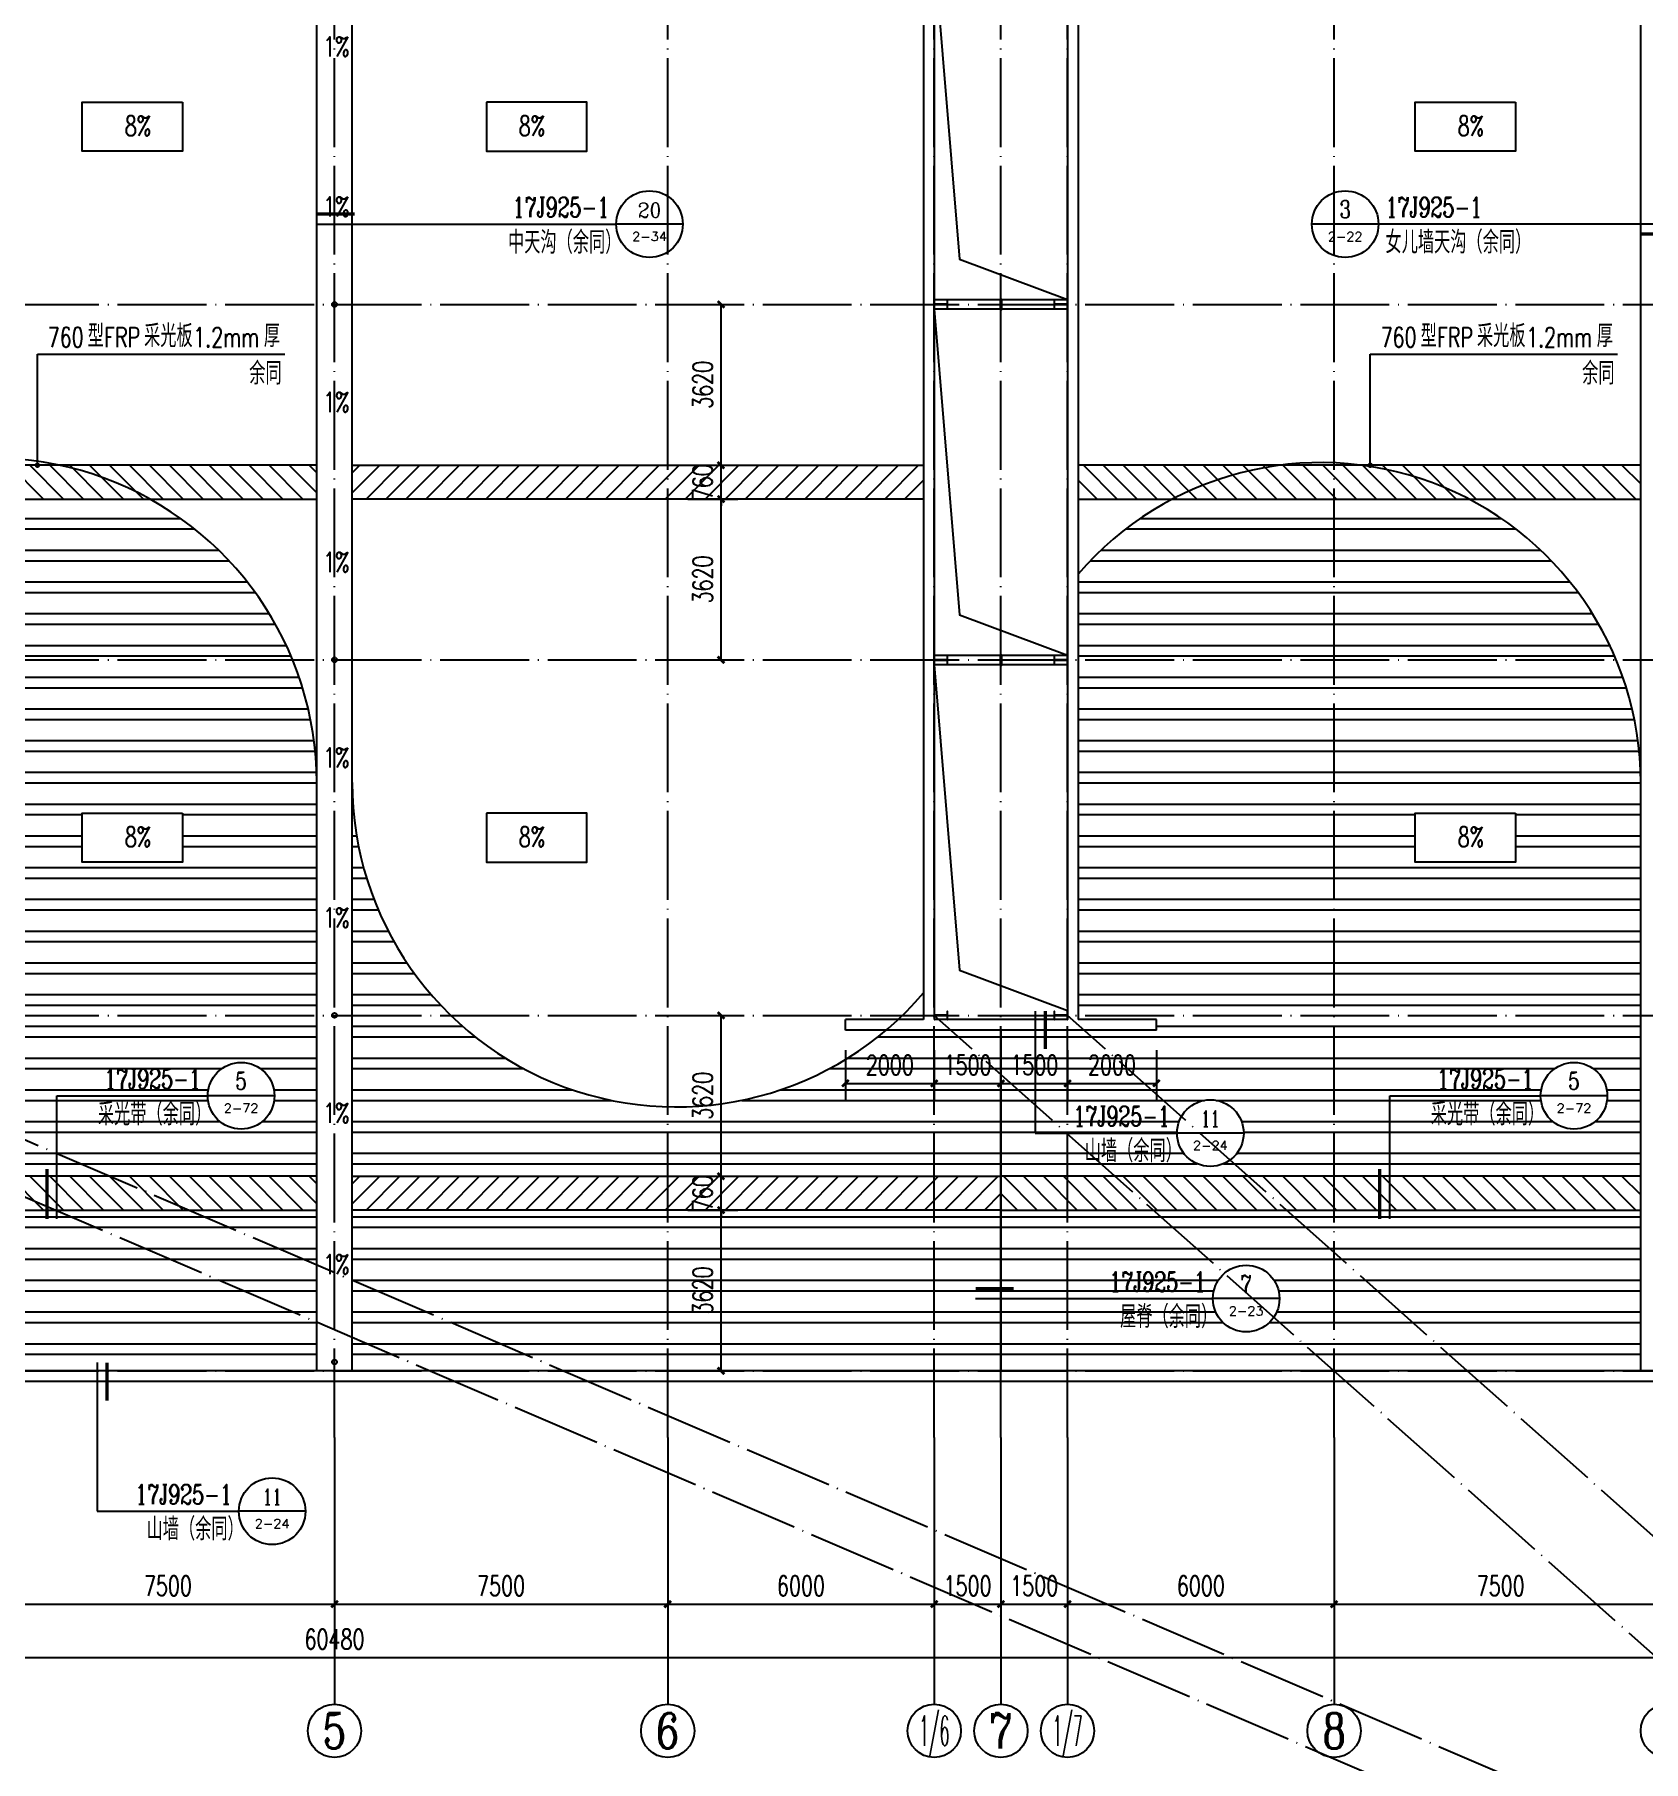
# Model space of a CAD drawing. Extents: x 14586673 to 15379323, y -344170 to -118775.
# Drawn here: x 14899072 to 14935286, y -313010 to -274147 of the extents above; entities that cross this region are included whole.
import ezdxf
from ezdxf.enums import TextEntityAlignment as Align

# ---------------------------------------------------------------- set-up
doc = ezdxf.new("R2010")
doc.units = 0
doc.header["$LTSCALE"] = 1000
doc.header["$MEASUREMENT"] = 0
doc.linetypes.add('DOTE', pattern=[2.42, 2, -0.2, 0.02, -0.2])
for name, color, linetype in [('AXIS', 3, 'Continuous'), ('AXIS_TEXT', 7, 'Continuous'), ('COLUMN', 2, 'Continuous'), ('DIM_IDEN', 3, 'Continuous'), ('DIM_LEAD', 3, 'Continuous'), ('DIM_SYMB', 3, 'Continuous'), ('DOTE', 1, 'DOTE'), ('PUB_DIM', 3, 'Continuous'), ('PUB_TEXT', 7, 'Continuous'), ('WALL-PARAPET', 6, 'Continuous'), ('填充', 251, 'Continuous'), ('采光带', 4, 'Continuous'), ('雨水管', 4, 'Continuous')]:
    doc.layers.add(name, color=color, linetype=linetype)
doc.styles.add('_TCH_AXIS', font='COMPLEX', dxfattribs={"bigfont": 'GBCBIG'})
doc.styles.add('_TCH_DIM', font='SIMPLEX', dxfattribs={"bigfont": 'GBCBIG'})
doc.styles.add('_TCH_DIM_T3', font='SIMPLEX', dxfattribs={"width": 0.705882, "bigfont": 'GBCBIG'})
doc.styles.add('_TCH_LABEL', font='COMPLEX', dxfattribs={"bigfont": 'GBCBIG'})
doc.styles.add('COMPLEX', font='COMPLEX')
doc.dimstyles.new('_TCH_ARCH&&150', dxfattribs={"dimtxt": 446.25, "dimasz": 150, "dimexe": 375, "dimexo": 450, "dimgap": 189.375, "dimtad": 1, "dimdec": 0, "dimzin": 0, "dimdsep": 46, "dimtxsty": '_TCH_DIM_T3', "dimblk": 'ARCHTICK', "dimcen": 0.09, "dimclrt": 7, "dimazin": 2, "dimtfac": 1, "dimtdec": 0, "dimtix": 1, "dimtmove": 2, "dimatfit": 3, "dimfxl": 0, "dimtolj": 1, "dimtzin": 0, "dimarcsym": 0})

# ---------------------------------------------------------------- blocks, each defined once
blk = doc.blocks.new('A$C0FCD69EC')
at = {"layer": 'COLUMN'}
blk.add_hatch(color=256, dxfattribs=at).paths.add_polyline_path([(300, 180), (294, 180), (294, 94), (6, 94), (6, 180), (0, 180), (0, 0), (6, 0), (6, 86), (294, 86), (294, 0), (300, 0)])
blk.add_lwpolyline([(300, 0), (294, 0), (294, 86), (6, 86), (6, 0), (0, 0), (0, 180), (6, 180), (6, 94), (294, 94), (294, 180), (300, 180)], close=True, dxfattribs=at)
blk = doc.blocks.new('A$C22C4548D')
blk.add_line((0, 10), (300, 10))
blk.add_lwpolyline([(30, 20), (270, 20), (270, 0), (30, 0)], close=True)
blk = doc.blocks.new('_AXISO')
blk.add_circle((0, 0), 0.5)
at = {"layer": 'AXIS_TEXT', "style": 'COMPLEX', "width": 1.041667}
blk.add_attdef('A', text='', height=0.56, dxfattribs=at).set_placement((-0.25, -0.28), (0.25, -0.28), align=Align.FIT)
blk = doc.blocks.new('_ArchTick')
at = {"color": 0, "linetype": 'ByBlock', "const_width": 0.4}
blk.add_lwpolyline([(-0.5, -0.5), (0.5, 0.5)], dxfattribs=at)
blk = doc.blocks.new('*D227')
at = {"layer": 'AXIS', "color": 0, "lineweight": -2}
for p, q in [((14875583, -306170), (14875583, -311045)), ((14936063, -306170), (14936063, -311045)), ((14875583, -310670), (14936063, -310670))]:
    blk.add_line(p, q, dxfattribs=at)
at = {"layer": 'Defpoints', "color": 0}
for p in [(14875583, -305720), (14936063, -305720), (14936063, -310670)]:
    blk.add_point(p, dxfattribs=at)
at = {"layer": 'AXIS', "color": 0, "lineweight": -2, "xscale": 150, "yscale": 150, "zscale": 150, "rotation": 180}
blk.add_blockref('_ArchTick', (14875583, -310670), dxfattribs=at)
at = {"layer": 'AXIS', "color": 0, "lineweight": -2, "xscale": 150, "yscale": 150, "zscale": 150}
blk.add_blockref('_ArchTick', (14936063, -310670), dxfattribs=at)
at = {"layer": 'AXIS', "color": 7, "insert": (14905823, -310258), "char_height": 446.2, "attachment_point": 5, "style": '_TCH_DIM_T3'}
blk.add_mtext('\\A1;60480', dxfattribs=at)
blk = doc.blocks.new('*D234')
at = {"layer": 'AXIS', "color": 0, "lineweight": -2}
for p, q in [((14898323, -306170), (14898323, -309845)), ((14905823, -306170), (14905823, -309845)), ((14898323, -309470), (14905823, -309470))]:
    blk.add_line(p, q, dxfattribs=at)
at = {"layer": 'Defpoints', "color": 0}
for p in [(14898323, -305720), (14905823, -305720), (14905823, -309470)]:
    blk.add_point(p, dxfattribs=at)
at = {"layer": 'AXIS', "color": 0, "lineweight": -2, "xscale": 150, "yscale": 150, "zscale": 150, "rotation": 180}
blk.add_blockref('_ArchTick', (14898323, -309470), dxfattribs=at)
at = {"layer": 'AXIS', "color": 0, "lineweight": -2, "xscale": 150, "yscale": 150, "zscale": 150}
blk.add_blockref('_ArchTick', (14905823, -309470), dxfattribs=at)
at = {"layer": 'AXIS', "color": 7, "insert": (14902073, -309058), "char_height": 446.2, "attachment_point": 5, "style": '_TCH_DIM_T3'}
blk.add_mtext('\\A1;7500', dxfattribs=at)
blk = doc.blocks.new('*D235')
at = {"layer": 'AXIS', "color": 0, "lineweight": -2}
for p, q in [((14905823, -306170), (14905823, -309845)), ((14913323, -306170), (14913323, -309845)), ((14905823, -309470), (14913323, -309470))]:
    blk.add_line(p, q, dxfattribs=at)
at = {"layer": 'Defpoints', "color": 0}
for p in [(14905823, -305720), (14913323, -305720), (14913323, -309470)]:
    blk.add_point(p, dxfattribs=at)
at = {"layer": 'AXIS', "color": 0, "lineweight": -2, "xscale": 150, "yscale": 150, "zscale": 150, "rotation": 180}
blk.add_blockref('_ArchTick', (14905823, -309470), dxfattribs=at)
at = {"layer": 'AXIS', "color": 0, "lineweight": -2, "xscale": 150, "yscale": 150, "zscale": 150}
blk.add_blockref('_ArchTick', (14913323, -309470), dxfattribs=at)
at = {"layer": 'AXIS', "color": 7, "insert": (14909573, -309058), "char_height": 446.2, "attachment_point": 5, "style": '_TCH_DIM_T3'}
blk.add_mtext('\\A1;7500', dxfattribs=at)
blk = doc.blocks.new('*D236')
at = {"layer": 'AXIS', "color": 0, "lineweight": -2}
for p, q in [((14913323, -306170), (14913323, -309845)), ((14919323, -306170), (14919323, -309845)), ((14913323, -309470), (14919323, -309470))]:
    blk.add_line(p, q, dxfattribs=at)
at = {"layer": 'Defpoints', "color": 0}
for p in [(14913323, -305720), (14919323, -305720), (14919323, -309470)]:
    blk.add_point(p, dxfattribs=at)
at = {"layer": 'AXIS', "color": 0, "lineweight": -2, "xscale": 150, "yscale": 150, "zscale": 150, "rotation": 180}
blk.add_blockref('_ArchTick', (14913323, -309470), dxfattribs=at)
at = {"layer": 'AXIS', "color": 0, "lineweight": -2, "xscale": 150, "yscale": 150, "zscale": 150}
blk.add_blockref('_ArchTick', (14919323, -309470), dxfattribs=at)
at = {"layer": 'AXIS', "color": 7, "insert": (14916323, -309058), "char_height": 446.2, "attachment_point": 5, "style": '_TCH_DIM_T3'}
blk.add_mtext('\\A1;6000', dxfattribs=at)
blk = doc.blocks.new('*D237')
at = {"layer": 'AXIS', "color": 0, "lineweight": -2}
for p, q in [((14919323, -306170), (14919323, -309845)), ((14920823, -306170), (14920823, -309845)), ((14919323, -309470), (14920823, -309470))]:
    blk.add_line(p, q, dxfattribs=at)
at = {"layer": 'Defpoints', "color": 0}
for p in [(14919323, -305720), (14920823, -305720), (14920823, -309470)]:
    blk.add_point(p, dxfattribs=at)
at = {"layer": 'AXIS', "color": 0, "lineweight": -2, "xscale": 150, "yscale": 150, "zscale": 150, "rotation": 180}
blk.add_blockref('_ArchTick', (14919323, -309470), dxfattribs=at)
at = {"layer": 'AXIS', "color": 0, "lineweight": -2, "xscale": 150, "yscale": 150, "zscale": 150}
blk.add_blockref('_ArchTick', (14920823, -309470), dxfattribs=at)
at = {"layer": 'AXIS', "color": 7, "insert": (14920073, -309058), "char_height": 446.2, "attachment_point": 5, "style": '_TCH_DIM_T3'}
blk.add_mtext('\\A1;1500', dxfattribs=at)
blk = doc.blocks.new('*D238')
at = {"layer": 'AXIS', "color": 0, "lineweight": -2}
for p, q in [((14920823, -306170), (14920823, -309845)), ((14922323, -306170), (14922323, -309845)), ((14920823, -309470), (14922323, -309470))]:
    blk.add_line(p, q, dxfattribs=at)
at = {"layer": 'Defpoints', "color": 0}
for p in [(14920823, -305720), (14922323, -305720), (14922323, -309470)]:
    blk.add_point(p, dxfattribs=at)
at = {"layer": 'AXIS', "color": 0, "lineweight": -2, "xscale": 150, "yscale": 150, "zscale": 150, "rotation": 180}
blk.add_blockref('_ArchTick', (14920823, -309470), dxfattribs=at)
at = {"layer": 'AXIS', "color": 0, "lineweight": -2, "xscale": 150, "yscale": 150, "zscale": 150}
blk.add_blockref('_ArchTick', (14922323, -309470), dxfattribs=at)
at = {"layer": 'AXIS', "color": 7, "insert": (14921573, -309058), "char_height": 446.2, "attachment_point": 5, "style": '_TCH_DIM_T3'}
blk.add_mtext('\\A1;1500', dxfattribs=at)
blk = doc.blocks.new('*D239')
at = {"layer": 'AXIS', "color": 0, "lineweight": -2}
for p, q in [((14922323, -306170), (14922323, -309845)), ((14928323, -306170), (14928323, -309845)), ((14922323, -309470), (14928323, -309470))]:
    blk.add_line(p, q, dxfattribs=at)
at = {"layer": 'Defpoints', "color": 0}
for p in [(14922323, -305720), (14928323, -305720), (14928323, -309470)]:
    blk.add_point(p, dxfattribs=at)
at = {"layer": 'AXIS', "color": 0, "lineweight": -2, "xscale": 150, "yscale": 150, "zscale": 150, "rotation": 180}
blk.add_blockref('_ArchTick', (14922323, -309470), dxfattribs=at)
at = {"layer": 'AXIS', "color": 0, "lineweight": -2, "xscale": 150, "yscale": 150, "zscale": 150}
blk.add_blockref('_ArchTick', (14928323, -309470), dxfattribs=at)
at = {"layer": 'AXIS', "color": 7, "insert": (14925323, -309058), "char_height": 446.2, "attachment_point": 5, "style": '_TCH_DIM_T3'}
blk.add_mtext('\\A1;6000', dxfattribs=at)
blk = doc.blocks.new('*D240')
at = {"layer": 'AXIS', "color": 0, "lineweight": -2}
for p, q in [((14928323, -306170), (14928323, -309845)), ((14935823, -306170), (14935823, -309845)), ((14928323, -309470), (14935823, -309470))]:
    blk.add_line(p, q, dxfattribs=at)
at = {"layer": 'Defpoints', "color": 0}
for p in [(14928323, -305720), (14935823, -305720), (14935823, -309470)]:
    blk.add_point(p, dxfattribs=at)
at = {"layer": 'AXIS', "color": 0, "lineweight": -2, "xscale": 150, "yscale": 150, "zscale": 150, "rotation": 180}
blk.add_blockref('_ArchTick', (14928323, -309470), dxfattribs=at)
at = {"layer": 'AXIS', "color": 0, "lineweight": -2, "xscale": 150, "yscale": 150, "zscale": 150}
blk.add_blockref('_ArchTick', (14935823, -309470), dxfattribs=at)
at = {"layer": 'AXIS', "color": 7, "insert": (14932073, -309058), "char_height": 446.2, "attachment_point": 5, "style": '_TCH_DIM_T3'}
blk.add_mtext('\\A1;7500', dxfattribs=at)
blk = doc.blocks.new('*D500')
at = {"layer": 'Defpoints', "color": 0}
for p in [(14913323, -300600), (14914523, -300600), (14913323, -304220)]:
    blk.add_point(p, dxfattribs=at)
at = {"layer": 'PUB_DIM', "color": 0, "lineweight": -2}
for p, q in [((14913773, -300600), (14914898, -300600)), ((14914523, -304220), (14914523, -300600)), ((14913773, -304220), (14914898, -304220))]:
    blk.add_line(p, q, dxfattribs=at)
at = {"layer": 'PUB_DIM', "color": 0, "lineweight": -2, "xscale": 150, "yscale": 150, "zscale": 150}
for p, rotation in [((14914523, -300600), 90), ((14914523, -304220), 270)]:
    blk.add_blockref('_ArchTick', p, dxfattribs=dict(at, rotation=rotation))
at = {"layer": 'PUB_DIM', "color": 7, "insert": (14914110, -302410), "char_height": 446.2, "attachment_point": 5, "rotation": 90, "style": '_TCH_DIM_T3'}
blk.add_mtext('\\A1;3620', dxfattribs=at)
blk = doc.blocks.new('*D501')
at = {"layer": 'Defpoints', "color": 0}
for p in [(14913323, -299840), (14914523, -299840), (14913323, -300600)]:
    blk.add_point(p, dxfattribs=at)
at = {"layer": 'PUB_DIM', "color": 0, "lineweight": -2}
for p, q in [((14913773, -299840), (14914898, -299840)), ((14914523, -299840), (14914523, -299690)), ((14914523, -300600), (14914523, -299840)), ((14913773, -300600), (14914898, -300600)), ((14914523, -300600), (14914523, -300750))]:
    blk.add_line(p, q, dxfattribs=at)
at = {"layer": 'PUB_DIM', "color": 0, "lineweight": -2, "xscale": 150, "yscale": 150, "zscale": 150}
for p, rotation in [((14914523, -299840), 270), ((14914523, -300600), 90)]:
    blk.add_blockref('_ArchTick', p, dxfattribs=dict(at, rotation=rotation))
at = {"layer": 'PUB_DIM', "color": 7, "insert": (14914110, -300220), "char_height": 446.2, "attachment_point": 5, "rotation": 90, "style": '_TCH_DIM_T3'}
blk.add_mtext('\\A1;760', dxfattribs=at)
blk = doc.blocks.new('*D502')
at = {"layer": 'Defpoints', "color": 0}
for p in [(14913323, -296220), (14914523, -296220), (14913323, -299840)]:
    blk.add_point(p, dxfattribs=at)
at = {"layer": 'PUB_DIM', "color": 0, "lineweight": -2}
for p, q in [((14913773, -296220), (14914898, -296220)), ((14914523, -299840), (14914523, -296220)), ((14913773, -299840), (14914898, -299840))]:
    blk.add_line(p, q, dxfattribs=at)
at = {"layer": 'PUB_DIM', "color": 0, "lineweight": -2, "xscale": 150, "yscale": 150, "zscale": 150}
for p, rotation in [((14914523, -296220), 90), ((14914523, -299840), 270)]:
    blk.add_blockref('_ArchTick', p, dxfattribs=dict(at, rotation=rotation))
at = {"layer": 'PUB_DIM', "color": 7, "insert": (14914110, -298030), "char_height": 446.2, "attachment_point": 5, "rotation": 90, "style": '_TCH_DIM_T3'}
blk.add_mtext('\\A1;3620', dxfattribs=at)
blk = doc.blocks.new('*D506')
at = {"layer": 'Defpoints', "color": 0}
for p in [(14913323, -284600), (14914523, -284600), (14913323, -288220)]:
    blk.add_point(p, dxfattribs=at)
at = {"layer": 'PUB_DIM', "color": 0, "lineweight": -2}
for p, q in [((14913773, -284600), (14914898, -284600)), ((14914523, -288220), (14914523, -284600)), ((14913773, -288220), (14914898, -288220))]:
    blk.add_line(p, q, dxfattribs=at)
at = {"layer": 'PUB_DIM', "color": 0, "lineweight": -2, "xscale": 150, "yscale": 150, "zscale": 150}
for p, rotation in [((14914523, -284600), 90), ((14914523, -288220), 270)]:
    blk.add_blockref('_ArchTick', p, dxfattribs=dict(at, rotation=rotation))
at = {"layer": 'PUB_DIM', "color": 7, "insert": (14914110, -286410), "char_height": 446.2, "attachment_point": 5, "rotation": 90, "style": '_TCH_DIM_T3'}
blk.add_mtext('\\A1;3620', dxfattribs=at)
blk = doc.blocks.new('*D507')
at = {"layer": 'Defpoints', "color": 0}
for p in [(14913323, -283840), (14914523, -283840), (14913323, -284600)]:
    blk.add_point(p, dxfattribs=at)
at = {"layer": 'PUB_DIM', "color": 0, "lineweight": -2}
for p, q in [((14914523, -283840), (14914523, -283690)), ((14913773, -283840), (14914898, -283840)), ((14914523, -284600), (14914523, -283840)), ((14913773, -284600), (14914898, -284600)), ((14914523, -284600), (14914523, -284750))]:
    blk.add_line(p, q, dxfattribs=at)
at = {"layer": 'PUB_DIM', "color": 0, "lineweight": -2, "xscale": 150, "yscale": 150, "zscale": 150}
for p, rotation in [((14914523, -283840), 270), ((14914523, -284600), 90)]:
    blk.add_blockref('_ArchTick', p, dxfattribs=dict(at, rotation=rotation))
at = {"layer": 'PUB_DIM', "color": 7, "insert": (14914110, -284220), "char_height": 446.2, "attachment_point": 5, "rotation": 90, "style": '_TCH_DIM_T3'}
blk.add_mtext('\\A1;760', dxfattribs=at)
blk = doc.blocks.new('*D508')
at = {"layer": 'Defpoints', "color": 0}
for p in [(14913323, -280220), (14914523, -280220), (14913323, -283840)]:
    blk.add_point(p, dxfattribs=at)
at = {"layer": 'PUB_DIM', "color": 0, "lineweight": -2}
for p, q in [((14913773, -280220), (14914898, -280220)), ((14914523, -283840), (14914523, -280220)), ((14913773, -283840), (14914898, -283840))]:
    blk.add_line(p, q, dxfattribs=at)
at = {"layer": 'PUB_DIM', "color": 0, "lineweight": -2, "xscale": 150, "yscale": 150, "zscale": 150}
for p, rotation in [((14914523, -280220), 90), ((14914523, -283840), 270)]:
    blk.add_blockref('_ArchTick', p, dxfattribs=dict(at, rotation=rotation))
at = {"layer": 'PUB_DIM', "color": 7, "insert": (14914110, -282030), "char_height": 446.2, "attachment_point": 5, "rotation": 90, "style": '_TCH_DIM_T3'}
blk.add_mtext('\\A1;3620', dxfattribs=at)
blk = doc.blocks.new('*D533')
at = {"layer": 'Defpoints', "color": 0}
for p in [(14917323, -296550), (14919323, -296550), (14919323, -297750)]:
    blk.add_point(p, dxfattribs=at)
at = {"layer": 'PUB_DIM', "color": 0, "lineweight": -2}
for p, q in [((14917323, -297000), (14917323, -298125)), ((14919323, -297000), (14919323, -298125)), ((14917323, -297750), (14919323, -297750))]:
    blk.add_line(p, q, dxfattribs=at)
at = {"layer": 'PUB_DIM', "color": 0, "lineweight": -2, "xscale": 150, "yscale": 150, "zscale": 150, "rotation": 180}
blk.add_blockref('_ArchTick', (14917323, -297750), dxfattribs=at)
at = {"layer": 'PUB_DIM', "color": 0, "lineweight": -2, "xscale": 150, "yscale": 150, "zscale": 150}
blk.add_blockref('_ArchTick', (14919323, -297750), dxfattribs=at)
at = {"layer": 'PUB_DIM', "color": 7, "insert": (14918323, -297338), "char_height": 446.2, "attachment_point": 5, "style": '_TCH_DIM_T3'}
blk.add_mtext('\\A1;2000', dxfattribs=at)
blk = doc.blocks.new('*D534')
at = {"layer": 'Defpoints', "color": 0}
for p in [(14919323, -296550), (14920823, -296550), (14920823, -297750)]:
    blk.add_point(p, dxfattribs=at)
at = {"layer": 'PUB_DIM', "color": 0, "lineweight": -2}
for p, q in [((14919323, -297000), (14919323, -298125)), ((14920823, -297000), (14920823, -298125)), ((14919323, -297750), (14920823, -297750))]:
    blk.add_line(p, q, dxfattribs=at)
at = {"layer": 'PUB_DIM', "color": 0, "lineweight": -2, "xscale": 150, "yscale": 150, "zscale": 150, "rotation": 180}
blk.add_blockref('_ArchTick', (14919323, -297750), dxfattribs=at)
at = {"layer": 'PUB_DIM', "color": 0, "lineweight": -2, "xscale": 150, "yscale": 150, "zscale": 150}
blk.add_blockref('_ArchTick', (14920823, -297750), dxfattribs=at)
at = {"layer": 'PUB_DIM', "color": 7, "insert": (14920073, -297338), "char_height": 446.2, "attachment_point": 5, "style": '_TCH_DIM_T3'}
blk.add_mtext('\\A1;1500', dxfattribs=at)
blk = doc.blocks.new('*D535')
at = {"layer": 'Defpoints', "color": 0}
for p in [(14920823, -296550), (14922323, -296550), (14922323, -297750)]:
    blk.add_point(p, dxfattribs=at)
at = {"layer": 'PUB_DIM', "color": 0, "lineweight": -2}
for p, q in [((14920823, -297000), (14920823, -298125)), ((14922323, -297000), (14922323, -298125)), ((14920823, -297750), (14922323, -297750))]:
    blk.add_line(p, q, dxfattribs=at)
at = {"layer": 'PUB_DIM', "color": 0, "lineweight": -2, "xscale": 150, "yscale": 150, "zscale": 150, "rotation": 180}
blk.add_blockref('_ArchTick', (14920823, -297750), dxfattribs=at)
at = {"layer": 'PUB_DIM', "color": 0, "lineweight": -2, "xscale": 150, "yscale": 150, "zscale": 150}
blk.add_blockref('_ArchTick', (14922323, -297750), dxfattribs=at)
at = {"layer": 'PUB_DIM', "color": 7, "insert": (14921573, -297338), "char_height": 446.2, "attachment_point": 5, "style": '_TCH_DIM_T3'}
blk.add_mtext('\\A1;1500', dxfattribs=at)
blk = doc.blocks.new('*D536')
at = {"layer": 'Defpoints', "color": 0}
for p in [(14922323, -296550), (14924323, -296550), (14924323, -297750)]:
    blk.add_point(p, dxfattribs=at)
at = {"layer": 'PUB_DIM', "color": 0, "lineweight": -2}
for p, q in [((14922323, -297000), (14922323, -298125)), ((14924323, -297000), (14924323, -298125)), ((14922323, -297750), (14924323, -297750))]:
    blk.add_line(p, q, dxfattribs=at)
at = {"layer": 'PUB_DIM', "color": 0, "lineweight": -2, "xscale": 150, "yscale": 150, "zscale": 150, "rotation": 180}
blk.add_blockref('_ArchTick', (14922323, -297750), dxfattribs=at)
at = {"layer": 'PUB_DIM', "color": 0, "lineweight": -2, "xscale": 150, "yscale": 150, "zscale": 150}
blk.add_blockref('_ArchTick', (14924323, -297750), dxfattribs=at)
at = {"layer": 'PUB_DIM', "color": 7, "insert": (14923323, -297338), "char_height": 446.2, "attachment_point": 5, "style": '_TCH_DIM_T3'}
blk.add_mtext('\\A1;2000', dxfattribs=at)

msp = doc.modelspace()

# ---------------------------------------------------------------- hatches: boundary and pattern name
at = {"layer": '填充'}
h = msp.add_hatch(dxfattribs=at)
h.set_pattern_fill('ANSI32', color=250, scale=150, angle=315, style=0)
h.set_pattern_definition([(0, (0, 0), (2e-13, 714.375), []), (0, (238.1, -238.1), (2e-13, 714.375), [])])
h.paths.add_polyline_path([(14920822.6, -296550.3), (14919322.6, -296550.3), (14918241.8, -296550.3, -0.638767), (14906222.6, -290980.9), (14906222.6, -299840.3), (14920822.6, -299840.3)])
h.paths.add_polyline_path([(14920822.6, -300600.3), (14906222.6, -300600.3), (14906222.6, -304220.3), (14920822.6, -304220.3)])
h.paths.add_polyline_path([(14935222.6, -300600.3), (14920822.6, -300600.3), (14920822.6, -302594), (14922402.6, -302594), (14925593.5, -302594, -1), (14927093.5, -302594, -1), (14925593.5, -302594), (14922402.6, -302594), (14920822.6, -302594), (14920822.6, -304220.3), (14935026.7, -304220.3, -0.1009018), (14935222.6, -304139.6)])
h.paths.add_polyline_path([(14935222.6, -290980.9, 0.2791977), (14931358.5, -284600.3), (14924686.7, -284600.3, 0.0950382), (14922562.6, -286287.5), (14922562.6, -296310.3), (14924322.6, -296310.3), (14924322.6, -296550.3), (14922322.6, -296550.3), (14921596.1, -296550.3), (14921596.1, -298870.3), (14924787, -298870.3, -1), (14926287, -298870.3, -1), (14924787, -298870.3), (14921596.1, -298870.3), (14921596.1, -296550.3), (14920822.6, -296550.3), (14920822.6, -299840.3), (14929576.3, -299840.3), (14929576.3, -298030.3), (14932971.7, -298030.3, -1), (14934471.7, -298030.3, -1), (14932971.7, -298030.3), (14929576.3, -298030.3), (14929576.3, -299840.3), (14935222.6, -299840.3)])
h.paths.add_polyline_path([(14930145.4, -292774.3), (14930145.4, -291666.4), (14932402.5, -291666.4), (14932402.5, -292774.3)], flags=16)
h.paths.add_polyline_path([(14890822.6, -296550.3), (14889322.6, -296550.3), (14888185.6, -296550.3, -0.6329554), (14876422.6, -290980.9), (14876422.6, -299840.3), (14890822.6, -299840.3)])
h.paths.add_polyline_path([(14890822.6, -300600.3), (14876422.6, -300600.3), (14876422.6, -304139.6, -0.1009018), (14876618.4, -304220.3), (14890822.6, -304220.3)])
h.paths.add_polyline_path([(14905422.6, -300600.3), (14890822.6, -300600.3), (14890822.6, -302594), (14892402.6, -302594), (14895593.5, -302594, -1), (14897093.5, -302594, -1), (14895593.5, -302594), (14892402.6, -302594), (14890822.6, -302594), (14890822.6, -304220.3), (14905422.6, -304220.3)])
h.paths.add_polyline_path([(14905422.6, -290980.9, 0.2723168), (14901669.2, -284600.3), (14894576, -284600.3, 0.0898732), (14892562.6, -286250.5), (14892562.6, -296310.3), (14894322.6, -296310.3), (14894322.6, -296550.3), (14892322.6, -296550.3), (14891596.1, -296550.3), (14891596.1, -298870.3), (14894787, -298870.3, -1), (14896287, -298870.3, -1), (14894787, -298870.3), (14891596.1, -298870.3), (14891596.1, -296550.3), (14890822.6, -296550.3), (14890822.6, -299840.3), (14899576.3, -299840.3), (14899576.3, -298030.3), (14902971.7, -298030.3, -1), (14904471.7, -298030.3, -1), (14902971.7, -298030.3), (14899576.3, -298030.3), (14899576.3, -299840.3), (14905422.6, -299840.3)])
h.paths.add_polyline_path([(14900145.4, -292774.3), (14900145.4, -291666.4), (14902402.5, -291666.4), (14902402.5, -292774.3)], flags=16)
h.paths.add_polyline_path([(14884444.8, -298696.9), (14884444.8, -297363.8), (14883775.4, -297363.8), (14883775.4, -298696.9)], flags=24)
h.paths.add_polyline_path([(14884444.8, -300736.9), (14884444.8, -299703.8), (14883775.4, -299703.8), (14883775.4, -300736.9)], flags=9)
h.paths.add_polyline_path([(14889436, -297672.5), (14890709.1, -297672.5), (14890709.1, -297003.2), (14889436, -297003.2)], flags=24)
h.paths.add_polyline_path([(14887656, -297672.5), (14888989.1, -297672.5), (14888989.1, -297003.2), (14887656, -297003.2)], flags=24)
h.paths.add_polyline_path([(14884444.8, -303076.9), (14884444.8, -301743.8), (14883775.4, -301743.8), (14883775.4, -303076.9)], flags=24)
h.paths.add_polyline_path([(14893425.6, -303372.9), (14895604.9, -303372.9), (14895604.9, -302627.2), (14893425.6, -302627.2)], flags=24)
h.paths.add_polyline_path([(14893149.4, -302548.1), (14895547.5, -302548.1), (14895547.5, -301878.7), (14893149.4, -301878.7)], flags=24)
h.paths.add_polyline_path([(14900992.6, -292536.6), (14901785.7, -292536.6), (14901785.7, -291867.3), (14900992.6, -291867.3)], flags=8)
h.paths.add_polyline_path([(14900397.5, -298830.1), (14902970.6, -298830.1), (14902970.6, -298059.4), (14900397.5, -298059.4)], flags=24)
h.paths.add_polyline_path([(14900527.7, -297984.4), (14902925.8, -297984.4), (14902925.8, -297315), (14900527.7, -297315)], flags=24)
h.paths.add_polyline_path([(14892656, -297672.5), (14893989.1, -297672.5), (14893989.1, -297003.2), (14892656, -297003.2)], flags=24)
h.paths.add_polyline_path([(14890936, -297672.5), (14892209.1, -297672.5), (14892209.1, -297003.2), (14890936, -297003.2)], flags=24)
h.paths.add_polyline_path([(14892637.3, -299670.1), (14894813.8, -299670.1), (14894813.8, -298899.4), (14892637.3, -298899.4)], flags=24)
h.paths.add_polyline_path([(14892343, -298824.4), (14894741.1, -298824.4), (14894741.1, -298155), (14892343, -298155)], flags=24)
h.paths.add_polyline_path([(14914444.8, -298696.9), (14914444.8, -297363.8), (14913775.4, -297363.8), (14913775.4, -298696.9)], flags=24)
h.paths.add_polyline_path([(14914444.8, -300736.9), (14914444.8, -299703.8), (14913775.4, -299703.8), (14913775.4, -300736.9)], flags=9)
h.paths.add_polyline_path([(14919436, -297672.5), (14920709.1, -297672.5), (14920709.1, -297003.2), (14919436, -297003.2)], flags=24)
h.paths.add_polyline_path([(14917656, -297672.5), (14918989.1, -297672.5), (14918989.1, -297003.2), (14917656, -297003.2)], flags=24)
h.paths.add_polyline_path([(14914444.8, -303076.9), (14914444.8, -301743.8), (14913775.4, -301743.8), (14913775.4, -303076.9)], flags=24)
h.paths.add_polyline_path([(14923425.6, -303372.9), (14925604.9, -303372.9), (14925604.9, -302627.2), (14923425.6, -302627.2)], flags=24)
h.paths.add_polyline_path([(14923149.4, -302548.1), (14925547.5, -302548.1), (14925547.5, -301878.7), (14923149.4, -301878.7)], flags=24)
h.paths.add_polyline_path([(14930992.6, -292536.6), (14931785.7, -292536.6), (14931785.7, -291867.3), (14930992.6, -291867.3)], flags=8)
h.paths.add_polyline_path([(14930397.5, -298830.1), (14932970.6, -298830.1), (14932970.6, -298059.4), (14930397.5, -298059.4)], flags=24)
h.paths.add_polyline_path([(14930527.7, -297984.4), (14932925.8, -297984.4), (14932925.8, -297315), (14930527.7, -297315)], flags=24)
h.paths.add_polyline_path([(14922656, -297672.5), (14923989.1, -297672.5), (14923989.1, -297003.2), (14922656, -297003.2)], flags=24)
h.paths.add_polyline_path([(14920936, -297672.5), (14922209.1, -297672.5), (14922209.1, -297003.2), (14920936, -297003.2)], flags=24)
h.paths.add_polyline_path([(14922637.3, -299670.1), (14924813.8, -299670.1), (14924813.8, -298899.4), (14922637.3, -298899.4)], flags=24)
h.paths.add_polyline_path([(14922343, -298824.4), (14924741.1, -298824.4), (14924741.1, -298155), (14922343, -298155)], flags=24)
at = {"layer": '采光带'}
h = msp.add_hatch(dxfattribs=at)
h.set_pattern_fill('ANSI31', color=250, scale=200, angle=-90, style=0)
h.set_pattern_definition([(315, (15125758, 8762378.5), (224.506403, 224.506403), [])])
h.paths.add_polyline_path([(14892562.6, -284600.3), (14905422.6, -284600.3), (14905422.6, -283840.3), (14892562.6, -283840.3)])
h = msp.add_hatch(dxfattribs=at)
h.set_pattern_fill('ANSI31', color=250, scale=200, angle=-90, style=0)
h.set_pattern_definition([(225, (14685887.14, 8762378.5), (-224.506403, 224.506403), [])])
h.paths.add_polyline_path([(14919082.6, -284600.3), (14906222.6, -284600.3), (14906222.6, -283840.3), (14919082.6, -283840.3)])
h = msp.add_hatch(dxfattribs=at)
h.set_pattern_fill('ANSI31', color=250, scale=200, angle=-90, style=0)
h.set_pattern_definition([(315, (15155758, 8762378.5), (224.506403, 224.506403), [])])
h.paths.add_polyline_path([(14922562.6, -284600.3), (14935222.6, -284600.3), (14935222.6, -283840.3), (14922562.6, -283840.3)])
h = msp.add_hatch(dxfattribs=at)
h.set_pattern_fill('ANSI31', color=250, scale=200, angle=-90, style=0)
h.set_pattern_definition([(315, (15125758, 8746378.5), (224.506403, 224.506403), [])])
h.paths.add_polyline_path([(14890822.6, -300600.3), (14905422.6, -300600.3), (14905422.6, -299840.3), (14890822.6, -299840.3)])
h = msp.add_hatch(dxfattribs=at)
h.set_pattern_fill('ANSI31', color=250, scale=200, angle=-90, style=0)
h.set_pattern_definition([(225, (14685887.14, 8746378.5), (-224.506403, 224.506403), [])])
h.paths.add_polyline_path([(14920822.6, -300600.3), (14906222.6, -300600.3), (14906222.6, -299840.3), (14920822.6, -299840.3)])
h = msp.add_hatch(dxfattribs=at)
h.set_pattern_fill('ANSI31', color=250, scale=200, angle=-90, style=0)
h.set_pattern_definition([(315, (15155758, 8746378.5), (224.506403, 224.506403), [])])
h.paths.add_polyline_path([(14920822.6, -300600.3), (14935222.6, -300600.3), (14935222.6, -299840.3), (14920822.6, -299840.3)])

# ---------------------------------------------------------------- linework, layer by layer
at = {"ltscale": 0.5}
for p, q in [((14905422.6, -304220.3), (14905422.6, -208220.3)), ((14906222.6, -304220.3), (14906222.6, -208220.3)), ((14935222.6, -304220.3), (14935222.6, -208220.3))]:
    msp.add_line(p, q, dxfattribs=at)
for points in [[(14875582.6, -207980.3), (14936062.6, -207980.3), (14936062.6, -304460.3), (14875582.6, -304460.3)], [(14875822.6, -208220.3), (14935822.6, -208220.3), (14935822.6, -304220.3), (14875822.6, -304220.3)], [(14902402.5, -275666.4), (14902402.5, -276774.3), (14900145.4, -276774.3), (14900145.4, -275666.4)], [(14909242.7, -275666.4), (14909242.7, -276774.3), (14911499.7, -276774.3), (14911499.7, -275666.4)], [(14932402.5, -275666.4), (14932402.5, -276774.3), (14930145.4, -276774.3), (14930145.4, -275666.4)], [(14922322.6, -280330.3), (14919322.6, -280330.3), (14919322.6, -280110.3), (14922322.6, -280110.3)], [(14922322.6, -288330.3), (14919322.6, -288330.3), (14919322.6, -288110.3), (14922322.6, -288110.3)], [(14902402.5, -291666.4), (14902402.5, -292774.3), (14900145.4, -292774.3), (14900145.4, -291666.4)], [(14909242.7, -291666.4), (14909242.7, -292774.3), (14911499.7, -292774.3), (14911499.7, -291666.4)], [(14932402.5, -291666.4), (14932402.5, -292774.3), (14930145.4, -292774.3), (14930145.4, -291666.4)]]:
    msp.add_lwpolyline(points, close=True)
for points in [[(14919322.6, -272330.3), (14919893.2, -279204.4), (14922322.6, -280110.3)], [(14919322.6, -280330.3), (14919893.2, -287204.4), (14922322.6, -288110.3)], [(14919322.6, -288330.3), (14919893.2, -295204.4), (14922322.6, -296110.3)]]:
    msp.add_lwpolyline(points)
at = {"ltscale": 0.5, "const_width": 50}
msp.add_lwpolyline([(14920822.6, -304220.3), (14920822.6, -296550.3)], dxfattribs=at)
at = {"ltscale": 0.5}
for centre, radius, start, end in [((14898122.6, -290980.9), 7300, 0, 139.60933), ((14928022.6, -290980.9), 7200, 0, 139.31749), ((14913522.6, -290980.9), 7300, 180, 319.60933)]:
    msp.add_arc(centre, radius, start, end, dxfattribs=at)
at = {"layer": 'AXIS'}
for p, q in [((14905822.6, -305720.3), (14905822.6, -311720.3)), ((14913322.6, -305720.3), (14913322.6, -311720.3)), ((14919322.6, -305720.3), (14919322.6, -311720.3)), ((14920822.6, -305720.3), (14920822.6, -311720.3)), ((14922322.6, -305720.3), (14922322.6, -311720.3)), ((14928322.6, -305720.3), (14928322.6, -311720.3))]:
    msp.add_line(p, q, dxfattribs=at)
at = {"layer": 'DIM_IDEN'}
for p, q in [((14905422.6, -278414), (14908972.6, -278414)), ((14908972.6, -278414), (14912163.5, -278414)), ((14913663.5, -278414), (14912163.5, -278414)), ((14929321.7, -278414), (14927821.7, -278414)), ((14932512.6, -278414), (14929321.7, -278414)), ((14936062.6, -278414), (14932512.6, -278414)), ((14921596.1, -296122.8), (14921596.1, -298870.3)), ((14899576.3, -298030.3), (14902971.7, -298030.3)), ((14899576.3, -300800.3), (14899576.3, -298030.3)), ((14904471.7, -298030.3), (14902971.7, -298030.3)), ((14929576.3, -298030.3), (14932971.7, -298030.3)), ((14929576.3, -300800.3), (14929576.3, -298030.3)), ((14934471.7, -298030.3), (14932971.7, -298030.3)), ((14921596.1, -298870.3), (14924787, -298870.3)), ((14926287, -298870.3), (14924787, -298870.3)), ((14920252.6, -302594), (14922402.6, -302594)), ((14922402.6, -302594), (14925593.5, -302594)), ((14927093.5, -302594), (14925593.5, -302594)), ((14900479.4, -304032.8), (14900479.4, -307380.3)), ((14900479.4, -307380.3), (14903670.3, -307380.3)), ((14905170.3, -307380.3), (14903670.3, -307380.3))]:
    msp.add_line(p, q, dxfattribs=at)
at = {"layer": 'DIM_IDEN', "const_width": 75}
for points in [[(14905422.6, -278189), (14906277.6, -278189)], [(14936062.6, -278639), (14935207.6, -278639)], [(14921821.1, -296122.8), (14921821.1, -296977.8)], [(14899351.3, -300800.3), (14899351.3, -299675.3)], [(14929351.3, -300800.3), (14929351.3, -299675.3)], [(14920252.6, -302369), (14921107.6, -302369)], [(14900704.4, -304032.8), (14900704.4, -304887.8)]]:
    msp.add_lwpolyline(points, dxfattribs=at)
at = {"layer": 'DIM_IDEN'}
for centre in [(14912913.5, -278414), (14928571.7, -278414), (14903721.7, -298030.3), (14933721.7, -298030.3), (14925537, -298870.3), (14926343.5, -302594), (14904420.3, -307380.3)]:
    msp.add_circle(centre, 750, dxfattribs=at)
at = {"layer": 'DIM_LEAD'}
for p, q in [((14899136, -283840.3), (14899136, -281340.3)), ((14899136, -281340.3), (14904703.6, -281340.3)), ((14929136, -283840.3), (14929136, -281340.3)), ((14929136, -281340.3), (14934703.6, -281340.3))]:
    msp.add_line(p, q, dxfattribs=at)
at = {"layer": 'DIM_LEAD', "const_width": 60}
for points in [[(14899136, -283870.3, 1), (14899136, -283810.3, 1)], [(14929136, -283870.3, 1), (14929136, -283810.3, 1)]]:
    msp.add_lwpolyline(points, format="xyb", close=True, dxfattribs=at)
at = {"layer": 'DIM_SYMB'}
for points in [[(14905822.6, -278402.8, 0, 0, 0), (14905822.6, -279467.7, 120, 0, 0), (14905822.6, -279917.7, 0, 0, 0)], [(14905822.6, -282037.9, 0, 0, 0), (14905822.6, -280973, 120, 0, 0), (14905822.6, -280523, 0, 0, 0)], [(14905822.6, -286402.8, 0, 0, 0), (14905822.6, -287467.7, 120, 0, 0), (14905822.6, -287917.7, 0, 0, 0)], [(14905822.6, -290037.9, 0, 0, 0), (14905822.6, -288973, 120, 0, 0), (14905822.6, -288523, 0, 0, 0)], [(14905822.6, -294402.8, 0, 0, 0), (14905822.6, -295467.7, 120, 0, 0), (14905822.6, -295917.7, 0, 0, 0)], [(14905822.6, -298037.9, 0, 0, 0), (14905822.6, -296973, 120, 0, 0), (14905822.6, -296523, 0, 0, 0)], [(14905822.6, -302202.8, 0, 0, 0), (14905822.6, -303267.7, 120, 0, 0), (14905822.6, -303717.7, 0, 0, 0)]]:
    msp.add_lwpolyline(points, format="xyseb", dxfattribs=at)
at = {"layer": 'DOTE'}
for p, q in [((14905822.6, -305720.3), (14905822.6, -206720.3)), ((14913322.6, -305720.3), (14913322.6, -206720.3)), ((14919322.6, -305720.3), (14919322.6, -206720.3)), ((14920822.6, -305720.3), (14920822.6, -206720.3)), ((14922322.6, -305720.3), (14922322.6, -206720.3)), ((14928322.6, -305720.3), (14928322.6, -206720.3)), ((14874322.6, -280220.3), (14937322.6, -280220.3)), ((14874322.6, -288220.3), (14937322.6, -288220.3)), ((14874322.6, -296220.3), (14937322.6, -296220.3)), ((14947307.3, -321100.3), (14889322.6, -296220.3)), ((14950307.3, -321100.3), (14892322.6, -296220.3)), ((14947307.3, -321100.3), (14919322.6, -296220.3)), ((14950307.3, -321100.3), (14922322.6, -296220.3)), ((14874322.6, -304220.3), (14937322.6, -304220.3))]:
    msp.add_line(p, q, dxfattribs=at)
at = {"layer": 'PUB_DIM'}
for points in [[(14900651.6, -276582.6, 0, 0, 0), (14901676.6, -276582.6, 120, 0, 0), (14902126.6, -276582.6, 0, 0, 0)], [(14910993.5, -276582.6, 0, 0, 0), (14909968.5, -276582.6, 120, 0, 0), (14909518.5, -276582.6, 0, 0, 0)], [(14930651.6, -276582.6, 0, 0, 0), (14931676.6, -276582.6, 120, 0, 0), (14932126.6, -276582.6, 0, 0, 0)], [(14900651.6, -292582.6, 0, 0, 0), (14901676.6, -292582.6, 120, 0, 0), (14902126.6, -292582.6, 0, 0, 0)], [(14910993.5, -292582.6, 0, 0, 0), (14909968.5, -292582.6, 120, 0, 0), (14909518.5, -292582.6, 0, 0, 0)], [(14930651.6, -292582.6, 0, 0, 0), (14931676.6, -292582.6, 120, 0, 0), (14932126.6, -292582.6, 0, 0, 0)]]:
    msp.add_lwpolyline(points, format="xyseb", dxfattribs=at)
at = {"layer": 'WALL-PARAPET'}
for p, q in [((14919082.6, -216130.3), (14919082.6, -296310.3)), ((14919322.6, -216130.3), (14919322.6, -296310.3)), ((14922322.6, -216130.3), (14922322.6, -296310.3)), ((14922562.6, -216130.3), (14922562.6, -296310.3)), ((14919082.6, -296310.3), (14917322.6, -296310.3)), ((14917322.6, -296550.3), (14917322.6, -296310.3)), ((14922322.6, -296310.3), (14919322.6, -296310.3)), ((14924322.6, -296310.3), (14922562.6, -296310.3)), ((14924322.6, -296550.3), (14924322.6, -296310.3)), ((14919322.6, -296550.3), (14917322.6, -296550.3)), ((14922322.6, -296550.3), (14919322.6, -296550.3)), ((14924322.6, -296550.3), (14922322.6, -296550.3))]:
    msp.add_line(p, q, dxfattribs=at)
at = {"layer": '采光带', "color": 4}
for points in [[(14892562.6, -284600.3), (14905422.6, -284600.3), (14905422.6, -283840.3), (14892562.6, -283840.3)], [(14919082.6, -284600.3), (14906222.6, -284600.3), (14906222.6, -283840.3), (14919082.6, -283840.3)], [(14922562.6, -284600.3), (14935222.6, -284600.3), (14935222.6, -283840.3), (14922562.6, -283840.3)], [(14890822.6, -300600.3), (14905422.6, -300600.3), (14905422.6, -299840.3), (14890822.6, -299840.3)], [(14920822.6, -300600.3), (14906222.6, -300600.3), (14906222.6, -299840.3), (14920822.6, -299840.3)], [(14920822.6, -300600.3), (14935222.6, -300600.3), (14935222.6, -299840.3), (14920822.6, -299840.3)]]:
    msp.add_lwpolyline(points, close=True, dxfattribs=at)
at = {"layer": '雨水管'}
for centre in [(14905822.6, -280220.3), (14905822.6, -288220.3), (14905822.6, -296220.3), (14905822.6, -304020.3)]:
    msp.add_circle(centre, 55, dxfattribs=at)

# ---------------------------------------------------------------- block references
at = {"rotation": 90.00000000000001}
for p in [(14920832.6, -280374.4), (14920832.6, -288374.4)]:
    msp.add_blockref('A$C22C4548D', p, dxfattribs=at)
at = {"layer": 'AXIS'}
ref = msp.add_blockref('_AXISO', (14905822.6, -312320.3), dxfattribs=dict(at, xscale=1200, yscale=1200, zscale=1200))
ref.add_attrib('A', '5', dxfattribs={"layer": 'AXIS_TEXT', "ltscale": 0.5, "height": 798.8, "style": '_TCH_AXIS'}).set_placement((14905556.3, -312719.7), (14906088.8, -312719.7), align=Align.FIT)
ref = msp.add_blockref('_AXISO', (14913322.6, -312320.3), dxfattribs=dict(at, xscale=1200, yscale=1200, zscale=1200))
ref.add_attrib('A', '6', dxfattribs={"layer": 'AXIS_TEXT', "ltscale": 0.5, "height": 798.8, "style": '_TCH_AXIS'}).set_placement((14913056.3, -312719.7), (14913588.8, -312719.7), align=Align.FIT)
ref = msp.add_blockref('_AXISO', (14919322.6, -312320.3), dxfattribs=dict(at, xscale=1200, yscale=1200, zscale=1200))
ref.add_attrib('A', '1/6', dxfattribs={"layer": 'AXIS_TEXT', "ltscale": 0.5, "height": 678.82, "style": '_TCH_AXIS', "width": 0.411765}).set_placement((14918983.2, -312659.8), (14919662, -312659.8), align=Align.FIT)
ref = msp.add_blockref('_AXISO', (14920822.6, -312320.3), dxfattribs=dict(at, xscale=1200, yscale=1200, zscale=1200))
ref.add_attrib('A', '7', dxfattribs={"layer": 'AXIS_TEXT', "ltscale": 0.5, "height": 798.8, "style": '_TCH_AXIS'}).set_placement((14920556.3, -312719.7), (14921088.8, -312719.7), align=Align.FIT)
ref = msp.add_blockref('_AXISO', (14922322.6, -312320.3), dxfattribs=dict(at, xscale=1200, yscale=1200, zscale=1200))
ref.add_attrib('A', '1/7', dxfattribs={"layer": 'AXIS_TEXT', "ltscale": 0.5, "height": 678.82, "style": '_TCH_AXIS', "width": 0.411765}).set_placement((14921983.2, -312659.8), (14922662, -312659.8), align=Align.FIT)
ref = msp.add_blockref('_AXISO', (14928322.6, -312320.3), dxfattribs=dict(at, xscale=1200, yscale=1200, zscale=1200))
ref.add_attrib('A', '8', dxfattribs={"layer": 'AXIS_TEXT', "ltscale": 0.5, "height": 798.8, "style": '_TCH_AXIS'}).set_placement((14928056.3, -312719.7), (14928588.8, -312719.7), align=Align.FIT)
ref = msp.add_blockref('_AXISO', (14935822.6, -312320.3), dxfattribs=dict(at, xscale=1200, yscale=1200, zscale=1200))
ref.add_attrib('A', '9', dxfattribs={"layer": 'AXIS_TEXT', "ltscale": 0.5, "height": 798.8, "style": '_TCH_AXIS'}).set_placement((14935556.3, -312719.7), (14936088.8, -312719.7), align=Align.FIT)
at = {"layer": 'COLUMN', "xscale": -1}
for p in [(14919622.6, -280310.3), (14922322.6, -280310.3), (14919622.6, -288310.3), (14922322.6, -288310.3), (14919622.6, -296310.3), (14922322.6, -296310.3)]:
    msp.add_blockref('A$C0FCD69EC', p, dxfattribs=at)

# ---------------------------------------------------------------- texts
at = {"layer": 'PUB_TEXT', "width": 0.705882}
for s, style, p in [('1%%%', '_TCH_DIM', (14905567.6, -274641.7)), ('8%', '_TCH_DIM', (14901104.1, -276425.1)), ('8%', '_TCH_DIM', (14909971, -276425.1)), ('8%', '_TCH_DIM', (14931104.1, -276425.1)), ('1%%%', '_TCH_DIM', (14905567.6, -278245.3)), ('17J925-1', '_TCH_LABEL', (14909831, -278256.5)), ('17J925-1', '_TCH_LABEL', (14929479.2, -278256.5)), ('760', '_TCH_DIM', (14899368.9, -281182.8)), ('FRP', '_TCH_DIM', (14900637.5, -281182.8)), ('1.2mm', '_TCH_DIM', (14902643.3, -281182.8)), ('760', '_TCH_DIM', (14929368.9, -281182.8)), ('FRP', '_TCH_DIM', (14930637.5, -281182.8)), ('1.2mm', '_TCH_DIM', (14932643.3, -281182.8)), ('1%%%', '_TCH_DIM', (14905567.6, -282641.7)), ('1%%%', '_TCH_DIM', (14905567.6, -286245.3)), ('1%%%', '_TCH_DIM', (14905567.6, -290641.7)), ('8%', '_TCH_DIM', (14901104.1, -292425.1)), ('8%', '_TCH_DIM', (14909971, -292425.1)), ('8%', '_TCH_DIM', (14931104.1, -292425.1)), ('1%%%', '_TCH_DIM', (14905567.6, -294245.3)), ('17J925-1', '_TCH_LABEL', (14900639.2, -297872.8)), ('17J925-1', '_TCH_LABEL', (14930639.2, -297872.8)), ('1%%%', '_TCH_DIM', (14905567.6, -298641.7)), ('17J925-1', '_TCH_LABEL', (14922454.5, -298712.8)), ('1%%%', '_TCH_DIM', (14905567.6, -302045.3)), ('17J925-1', '_TCH_LABEL', (14923261, -302436.5)), ('17J925-1', '_TCH_LABEL', (14901337.8, -307222.8))]:
    msp.add_text(s, height=446.25, dxfattribs=dict(at, style=style)).set_placement(p)
at = {"layer": 'PUB_TEXT', "style": '_TCH_LABEL'}
for s, height, p, p2 in [('20', 329.48, (14912646.7, -278265.4), (14913180.2, -278265.4)), ('3', 391.5, (14928441.2, -278275.2), (14928702.2, -278275.2)), ('2-34', 202.68, (14912522.6, -278791.7), (14913304.3, -278791.7)), ('2-22', 204.59, (14928182, -278793.1), (14928961.4, -278793.1)), ('5', 391.5, (14903591.2, -297891.5), (14903852.2, -297891.5)), ('5', 391.5, (14933591.2, -297891.5), (14933852.2, -297891.5)), ('2-72', 204.59, (14903332, -298409.4), (14904111.4, -298409.4)), ('11', 359.79, (14925322.9, -298726.8), (14925751.2, -298726.8)), ('2-72', 204.59, (14933332, -298409.4), (14934111.4, -298409.4)), ('2-24', 202.68, (14925146.1, -299248), (14925927.9, -299248)), ('7', 391.5, (14926213, -302455.2), (14926474, -302455.2)), ('2-23', 204.59, (14925953.8, -302973.1), (14926733.1, -302973.1)), ('11', 359.79, (14904206.1, -307236.8), (14904634.5, -307236.8)), ('2-24', 202.68, (14904029.4, -307758), (14904811.2, -307758))]:
    msp.add_text(s, height=height, dxfattribs=at).set_placement(p, p2, align=Align.FIT)
at = {"layer": 'PUB_TEXT'}
for s, height, style, p in [('中天沟（余同）', 506.38, '_TCH_LABEL', (14909728.9, -279077.9)), ('女儿墙天沟（余同）', 506.38, '_TCH_LABEL', (14929479.2, -279073.9)), ('型', 506.4, '_TCH_DIM', (14900268.9, -281182.8)), ('采光板', 506.38, '_TCH_DIM', (14901537.5, -281182.8)), ('厚', 506.4, '_TCH_DIM', (14904233.3, -281182.8)), ('型', 506.4, '_TCH_DIM', (14930268.9, -281182.8)), ('采光板', 506.38, '_TCH_DIM', (14931537.5, -281182.8)), ('厚', 506.4, '_TCH_DIM', (14934233.3, -281182.8)), ('余同', 506.38, '_TCH_DIM', (14903903.8, -282022.8)), ('余同', 506.38, '_TCH_DIM', (14933903.8, -282022.8)), ('采光带（余同）', 506.38, '_TCH_LABEL', (14900498, -298694.2)), ('采光带（余同）', 506.38, '_TCH_LABEL', (14930498, -298694.2)), ('山墙（余同）', 506.38, '_TCH_LABEL', (14922709.9, -299522.3)), ('屋脊（余同）', 506.38, '_TCH_LABEL', (14923505.1, -303253.9)), ('山墙（余同）', 506.38, '_TCH_LABEL', (14901593.1, -308032.3))]:
    msp.add_text(s, height=height, dxfattribs=dict(at, style=style)).set_placement(p)

# ---------------------------------------------------------------- dimensions: what is measured, and where the dimension line sits
at = {"layer": 'AXIS'}
for p1, p2, distance, text, picture, middle in [((14875582.6, -305720.3), (14936062.6, -305720.3), -4950, '60480', '*D227', (14905822.6, -310257.8)), ((14898322.6, -305720.3), (14905822.6, -305720.3), -3750, '7500', '*D234', (14902072.6, -309057.8)), ((14905822.6, -305720.3), (14913322.6, -305720.3), -3750, '7500', '*D235', (14909572.6, -309057.8)), ((14913322.6, -305720.3), (14919322.6, -305720.3), -3750, '6000', '*D236', (14916322.6, -309057.8)), ((14919322.6, -305720.3), (14920822.6, -305720.3), -3750, '1500', '*D237', (14920072.6, -309057.8)), ((14920822.6, -305720.3), (14922322.6, -305720.3), -3750, '1500', '*D238', (14921572.6, -309057.8)), ((14922322.6, -305720.3), (14928322.6, -305720.3), -3750, '6000', '*D239', (14925322.6, -309057.8)), ((14928322.6, -305720.3), (14935822.6, -305720.3), -3750, '7500', '*D240', (14932072.6, -309057.8))]:
    dim = msp.add_aligned_dim(p1=p1, p2=p2, distance=distance, text=text, dimstyle='_TCH_ARCH&&150', dxfattribs=at)
    dim.commit()
    dim.dimension.update_dxf_attribs({"geometry": picture, "text_midpoint": middle})
at = {"layer": 'PUB_DIM'}
for p1, p2, text, picture, middle in [((14913322.6, -283840.3), (14913322.6, -280220.3), '3620', '*D508', (14914110.1, -282030.3)), ((14913322.6, -284600.3), (14913322.6, -283840.3), '760', '*D507', (14914110.1, -284220.3)), ((14913322.6, -288220.3), (14913322.6, -284600.3), '3620', '*D506', (14914110.1, -286410.3)), ((14913322.6, -299840.3), (14913322.6, -296220.3), '3620', '*D502', (14914110.1, -298030.3)), ((14917322.6, -296550.3), (14919322.6, -296550.3), '2000', '*D533', (14918322.6, -297337.8)), ((14919322.6, -296550.3), (14920822.6, -296550.3), '1500', '*D534', (14920072.6, -297337.8)), ((14920822.6, -296550.3), (14922322.6, -296550.3), '1500', '*D535', (14921572.6, -297337.8)), ((14922322.6, -296550.3), (14924322.6, -296550.3), '2000', '*D536', (14923322.6, -297337.8)), ((14913322.6, -300600.3), (14913322.6, -299840.3), '760', '*D501', (14914110.1, -300220.3)), ((14913322.6, -304220.3), (14913322.6, -300600.3), '3620', '*D500', (14914110.1, -302410.3))]:
    dim = msp.add_aligned_dim(p1=p1, p2=p2, distance=-1200, text=text, dimstyle='_TCH_ARCH&&150', dxfattribs=at)
    dim.commit()
    dim.dimension.update_dxf_attribs({"geometry": picture, "text_midpoint": middle})

doc.saveas('drawing.dxf')
